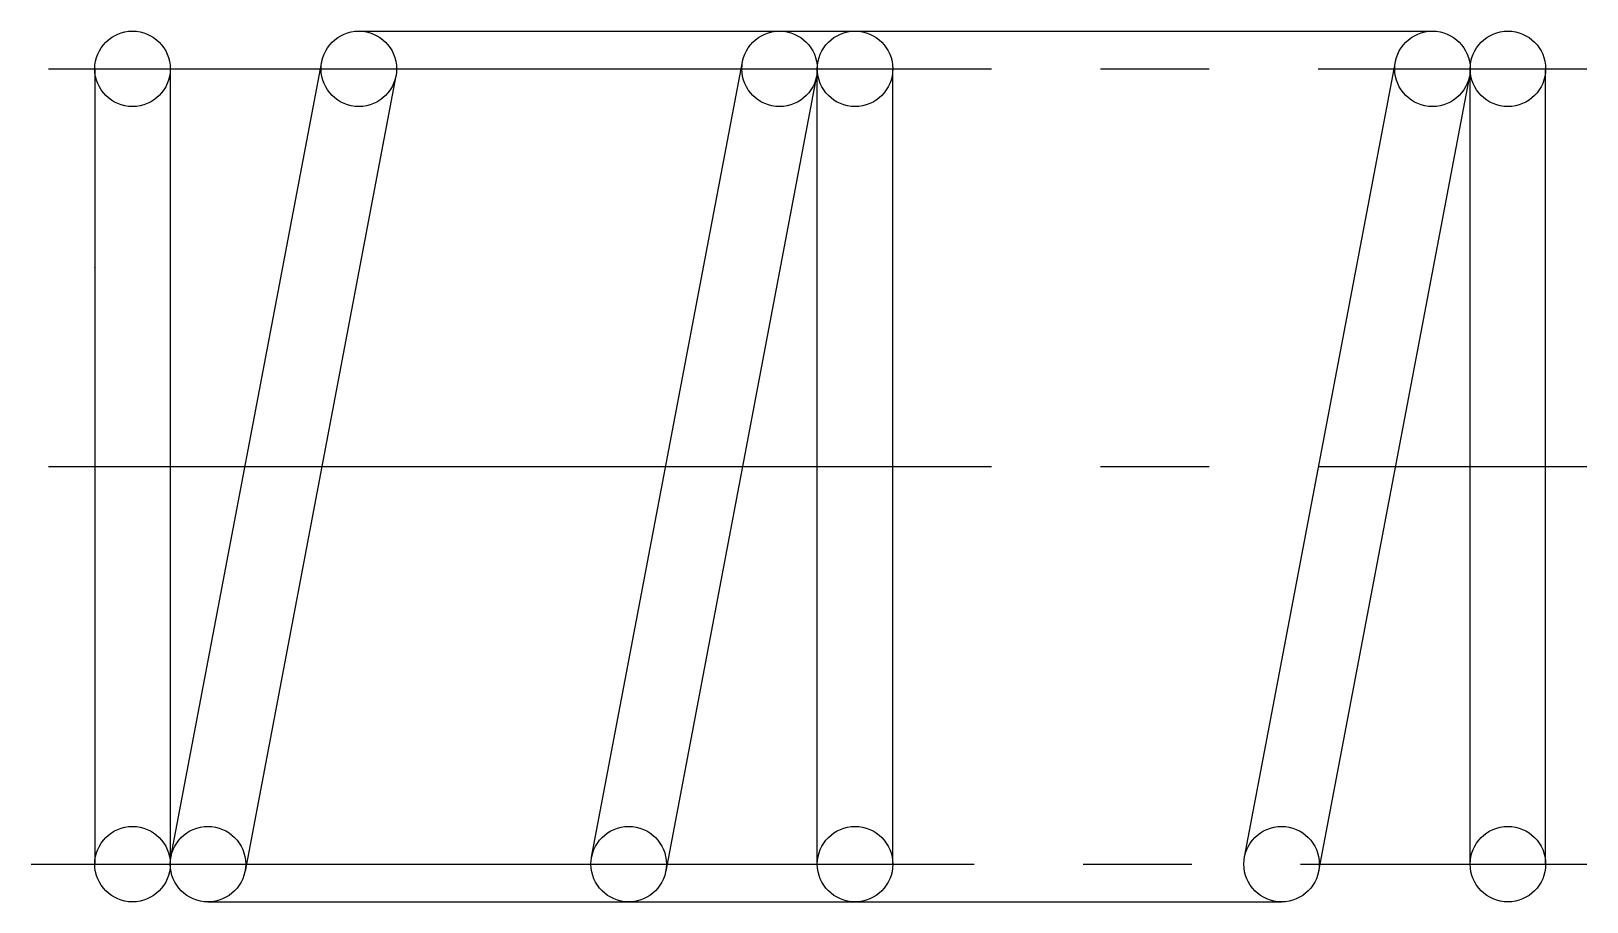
# Model space of a CAD drawing. Extents: x 1 to 16.3, y 1 to 13.6.
# Drawn here: x 10.95 to 16.31, y 10.59 to 13.59 of the extents above; entities outside this region: 2.
import ezdxf

# ---------------------------------------------------------------- set-up
doc = ezdxf.new("R2010")
doc.units = 0
doc.header["$LTSCALE"] = 0.25
doc.linetypes.add('CENTER', pattern=[17.5, 13, -1.5, 1.5, -1.5])
doc.linetypes.add('PHANTOM', pattern=[63.5, 31.75, -6.35, 6.35, -6.35, 6.35, -6.35])
doc.layers.get('0').update_dxf_attribs({"linetype": 'CONTINUOUS'})
doc.layers.add('CENTER', color=1, linetype='CENTER')

msp = doc.modelspace()

# ---------------------------------------------------------------- linework, layer by layer
at = {"color": 3, "linetype": 'PHANTOM'}
for p, q in [((12.0801, 13.5922), (15.7801, 13.5922)), ((12.8824, 10.7465), (13.4024, 13.4865)), ((13.6601, 10.7222), (13.6601, 13.4622)), ((13.9201, 10.7222), (13.9201, 13.4622)), ((13.6578, 13.438), (13.1378, 10.698)), ((11.5601, 10.5922), (15.2601, 10.5922))]:
    msp.add_line(p, q, dxfattribs=at)
for p, q in [((11.1701, 13.4622), (11.1701, 10.7222)), ((11.4301, 13.4622), (11.4301, 10.7222)), ((11.4324, 10.7465), (11.9524, 13.4865)), ((15.1324, 10.7465), (15.6524, 13.4865)), ((15.9101, 10.7222), (15.9101, 13.4622)), ((16.1701, 10.7222), (16.1701, 13.4622)), ((12.2078, 13.438), (11.6878, 10.698)), ((15.9078, 13.438), (15.3878, 10.698)), ((11.1701, 12.7772), (11.1701, 12.7773)), ((11.1701, 12.0922), (11.1702, 12.0922))]:
    msp.add_line(p, q)
for centre in [(11.3001, 13.4622), (12.0801, 13.4622), (15.7801, 13.4622), (16.0401, 13.4622), (11.3001, 10.7222), (11.5601, 10.7222), (15.2601, 10.7222), (16.0401, 10.7222)]:
    msp.add_circle(centre, 0.13)
for centre in [(13.5301, 13.4622), (13.7901, 13.4622), (13.0101, 10.7222), (13.7901, 10.7222)]:
    msp.add_circle(centre, 0.13, dxfattribs=at)
at = {"layer": 'CENTER', "color": 1, "linetype": 'CENTER'}
for p, q in [((11.0106, 13.4622), (16.3122, 13.4622)), ((11.0106, 12.0922), (16.3122, 12.0922)), ((10.9507, 10.7222), (16.3122, 10.7222))]:
    msp.add_line(p, q, dxfattribs=at)

# ---------------------------------------------------------------- texts
for s, p in [('UF3-5', (1, 2.5)), ('UF03', (1, 1))]:
    msp.add_text(s, height=0.4).set_placement(p)

doc.saveas('drawing.dxf')
